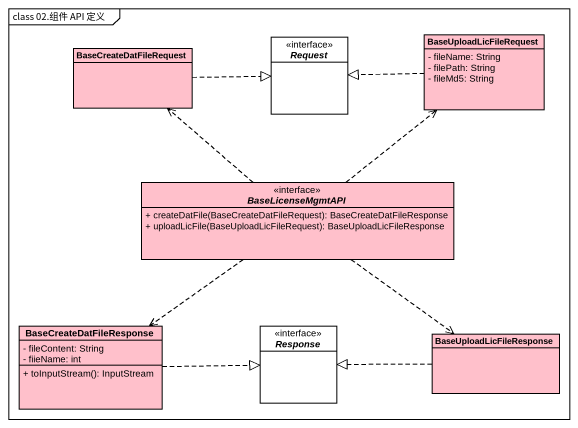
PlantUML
@startuml
mainframe class 02.组件 API 定义
hide circle
hide empty members
skinparam classAttributeIconSize 0
interface Request <<interface>> #FFFFFF
class BaseUploadLicFileRequest #FFC0CB {
  - fileName: String
  - filePath: String
  - fileMd5: String
}
class BaseCreateDatFileRequest #FFC0CB
interface BaseLicenseMgmtAPI <<interface>> #FFC0CB {
  + createDatFile(BaseCreateDatFileRequest): BaseCreateDatFileResponse
  + uploadLicFile(BaseUploadLicFileRequest): BaseUploadLicFileResponse
}
class BaseCreateDatFileResponse #FFC0CB {
  - fileContent: String
  - fiieName: int
  + toInputStream(): InputStream
}
interface Response <<interface>> #FFFFFF
class BaseUploadLicFileResponse #FFC0CB
BaseUploadLicFileRequest .left.|> Request
BaseCreateDatFileRequest .right.|> Request
BaseLicenseMgmtAPI .up.> BaseUploadLicFileRequest
BaseLicenseMgmtAPI .up.> BaseCreateDatFileRequest
BaseLicenseMgmtAPI ..> BaseCreateDatFileResponse
BaseLicenseMgmtAPI ..> BaseUploadLicFileResponse
BaseCreateDatFileResponse .right.|> Response
BaseUploadLicFileResponse .left.|> Response
@enduml
